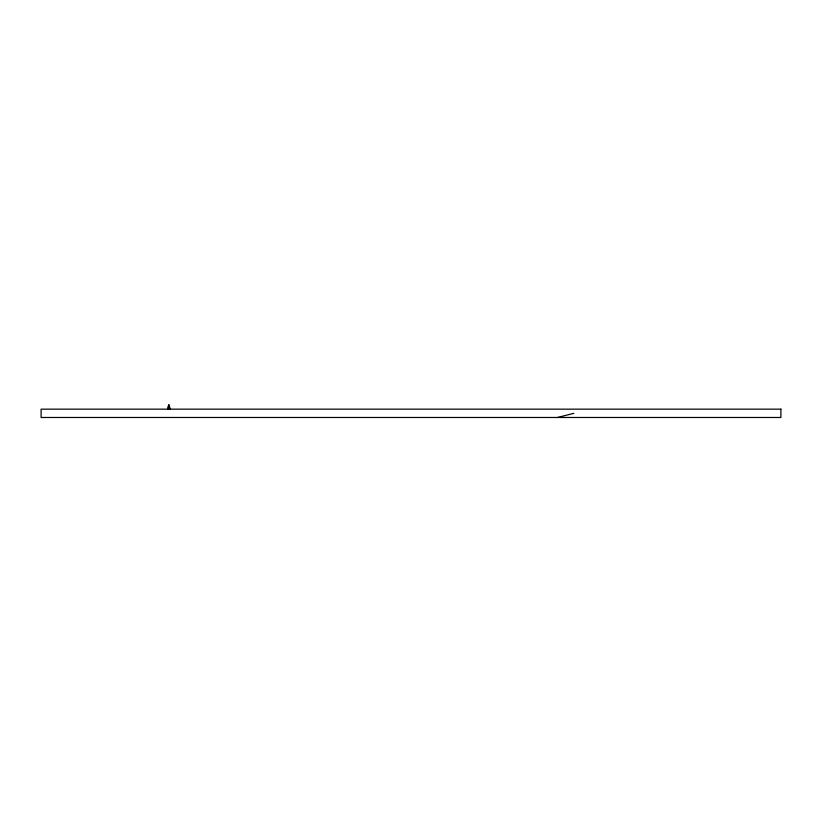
<?xml version="1.0" encoding="UTF-8"?>
<svg xmlns="http://www.w3.org/2000/svg" width="822" height="822" viewBox="0 0 822 822"><rect width="100%" height="100%" fill="white"/><g stroke="black" fill="none" stroke-linecap="round" stroke-linejoin="round"><path stroke-width="1.23" d="M169.62 406.654C170.575 414.411 168.274 401.249 169.476 405.893M168.366 406.53L168.387 407.188A1.541 1.223 -90 0 1 168.387 407.784C168.572 412.038 167.102 406.541 168.849 405.647M168.541 404.825L168.798 405.863M169.363 405.893L169.024 406.458L168.592 405.893M557.48 417.484L573.838 413.322M169.589 408.822L168.253 408.668M780.9 409.161L41.1 409.161L41.1 417.484L780.9 417.484L780.9 409.161"/></g></svg>
